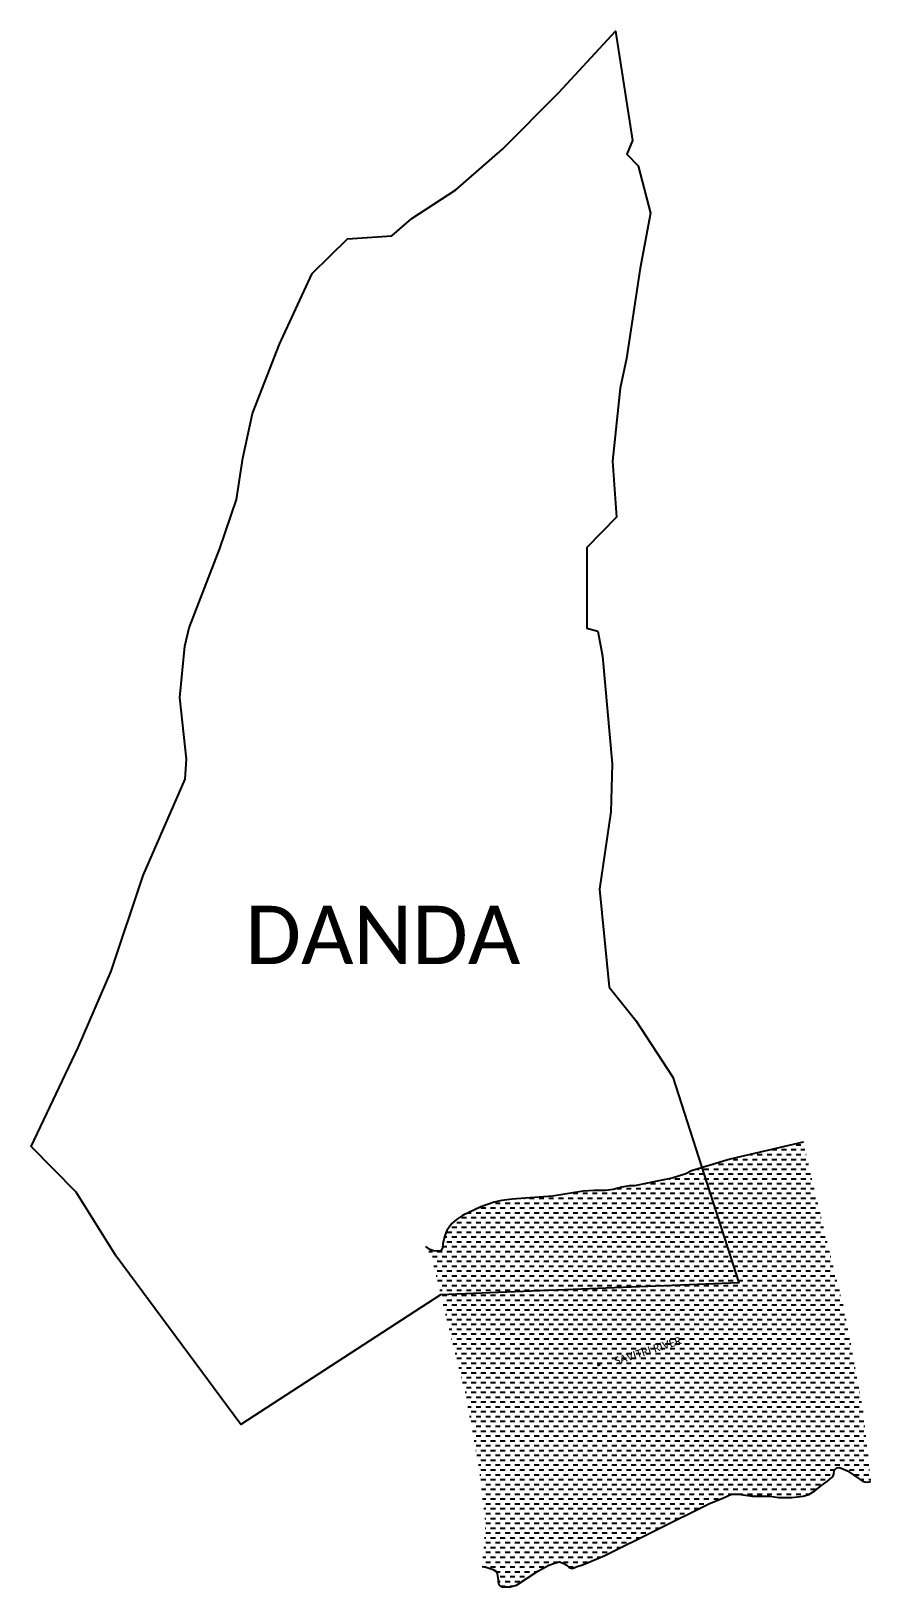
# Model space of a CAD drawing. Header units: metres. Extents: x 291565 to 293730, y 1988948 to 1992957.
import ezdxf

# ---------------------------------------------------------------- set-up
doc = ezdxf.new("R2010")
doc.units = ezdxf.units.M
doc.header["$MEASUREMENT"] = 0
for name, color, linetype in [('ARROW', 7, 'Continuous'), ('RIVER', 4, 'Continuous'), ('RIVER TEXT', 7, 'Continuous'), ('village', 3, 'Continuous'), ('VILLAGE NAME', 250, 'Continuous')]:
    doc.layers.add(name, color=color, linetype=linetype)
doc.styles.get("Standard").update_dxf_attribs({"font": 'simplex.shx'})
doc.dimstyles.get("Standard").update_dxf_attribs({"dimtxt": 0.18, "dimasz": 0.18, "dimexe": 0.18, "dimexo": 0.0625, "dimgap": 0.09, "dimtad": 0, "dimtih": 1, "dimtoh": 1, "dimdec": 4, "dimzin": 0, "dimdsep": 46, "dimtxsty": 'Standard', "dimcen": 0.09, "dimadec": 0, "dimazin": 0, "dimtfac": 1, "dimtdec": 4, "dimtofl": 0, "dimtmove": 0, "dimatfit": 3, "dimfxl": 1, "dimtolj": 1, "dimtzin": 0, "dimarcsym": 0})

msp = doc.modelspace()

# ---------------------------------------------------------------- hatches: boundary and pattern name
at = {"layer": 'RIVER'}
h = msp.add_hatch(dxfattribs=at)
h.set_pattern_fill('DASH', color=256, scale=100)
h.paths.add_polyline_path([(293662.8, 1989658.5), (293618.4, 1989833.1), (293555.8, 1990094.2), (293367.7, 1990050.7), (293268.2, 1990020.6), (293253.3, 1990012.7), (293218.1, 1990001.4), (293187.6, 1989995.8), (293120.6, 1989982), (293107.3, 1989982), (293087.9, 1989978.3), (293066.1, 1989972.2), (293046.1, 1989969.7), (293016.5, 1989969.7), (292988.9, 1989968.2), (292909.1, 1989955.5), (292805.9, 1989947.8), (292778.5, 1989944), (292759.3, 1989939.7), (292724.7, 1989927.6), (292677.1, 1989905.3), (292661.8, 1989895.1), (292650.1, 1989885.1), (292643, 1989875.1), (292637.5, 1989867), (292634.3, 1989860.3), (292631.2, 1989850.1), (292626.8, 1989832.5), (292625.7, 1989821.9), (292623.5, 1989817.2), (292620.1, 1989814.5), (292612.3, 1989813.2), (292612.3, 1989813.2), (292602.6, 1989814.7), (292593.4, 1989817.7), (292578, 1989825.5), (292586.8, 1989816.9), (292596.5, 1989806.1), (292647.6, 1989593.2), (292685.4, 1989444.3), (292720.6, 1989254.1), (292736.8, 1989107), (292728.3, 1989000.6), (292738.1, 1988999.3), (292746.3, 1988996.7), (292756.2, 1988993.1), (292763.3, 1988988.6), (292766.6, 1988981.9), (292769.2, 1988966.9), (292769.2, 1988961.1), (292771.3, 1988954.7), (292774.2, 1988951.2), (292779.6, 1988948.4), (292786.1, 1988948.4), (292800, 1988948.4), (292816.3, 1988952.9), (292871.7, 1988989.1), (292900.1, 1989004), (292914.5, 1989009.4), (292927.2, 1989012.7), (292938.6, 1989008.9), (292946.2, 1989004.1), (292952.8, 1988998.2), (292960.7, 1988995.8), (292970.2, 1989000.4), (292989.6, 1989006.4), (293044.1, 1989029.5), (293312.7, 1989162.3), (293350.2, 1989177.7), (293370.7, 1989187.6), (293388.7, 1989187.6), (293425.1, 1989182.3), (293471, 1989182.3), (293492.7, 1989178.7), (293504.5, 1989178.7), (293526.6, 1989178.7), (293555.5, 1989182), (293570.2, 1989186.3), (293586.2, 1989195.6), (293599.3, 1989207.2), (293618.1, 1989220.4), (293630.5, 1989231.3), (293632.9, 1989234.7), (293634.4, 1989238.9), (293635.6, 1989247.4), (293636.7, 1989250), (293638.8, 1989251.9), (293642.5, 1989255.1), (293648.1, 1989256), (293653.8, 1989254.6), (293670.1, 1989247.7), (293686.6, 1989236.7), (293702.3, 1989224.9), (293708.4, 1989221.2), (293714.4, 1989218.9), (293721.8, 1989218.4), (293730.3, 1989220.2), (293710.6, 1989399.7)])
h.paths.add_polyline_path([(293071.5, 1989505.3), (293253.8, 1989563.7), (293239.1, 1989609.8), (293056.7, 1989551.4)], flags=24)

# ---------------------------------------------------------------- linework, layer by layer
at = {"layer": 'RIVER', "flags": 128}
msp.add_lwpolyline([(293555.8, 1990094.2), (293555.8, 1990094.2), (293555.8, 1990094.2), (293555.8, 1990094.2), (293555.8, 1990094.2), (293555.8, 1990094.2), (293555.8, 1990094.2), (293367.7, 1990050.7), (293268.2, 1990020.6), (293253.3, 1990012.7), (293218.1, 1990001.4), (293187.6, 1989995.8), (293120.6, 1989982), (293107.3, 1989982), (293087.9, 1989978.3), (293066.1, 1989972.2), (293046.1, 1989969.7), (293016.5, 1989969.7), (292988.9, 1989968.2), (292909.1, 1989955.5), (292805.9, 1989947.8), (292778.5, 1989944), (292759.3, 1989939.7), (292724.7, 1989927.6), (292677.1, 1989905.3), (292661.8, 1989895.1), (292650.1, 1989885.1), (292643, 1989875.1), (292637.5, 1989867), (292634.3, 1989860.3), (292631.2, 1989850.1), (292626.8, 1989832.5), (292625.7, 1989821.9), (292623.5, 1989817.2), (292620.1, 1989814.5), (292612.3, 1989813.2), (292612.3, 1989813.2), (292602.6, 1989814.7), (292593.4, 1989817.7), (292582.9, 1989825.5)], dxfattribs=at)
at = {"layer": 'RIVER'}
msp.add_lwpolyline([(292727.9, 1989000.6), (292738.1, 1988999.3), (292746.3, 1988996.7), (292756.2, 1988993.1), (292763.3, 1988988.6), (292766.6, 1988981.9), (292769.2, 1988966.9), (292769.2, 1988961.1), (292771.3, 1988954.7), (292774.2, 1988951.2), (292779.6, 1988948.4), (292786.1, 1988948.4), (292800, 1988948.4), (292816.3, 1988952.9), (292871.7, 1988989.1), (292900.1, 1989004), (292914.5, 1989009.4), (292927.2, 1989012.7), (292938.6, 1989008.9), (292946.2, 1989004.1), (292952.8, 1988998.2), (292960.7, 1988995.8), (292970.2, 1989000.4), (292989.6, 1989006.4), (293044.1, 1989029.5), (293312.7, 1989162.3), (293350.2, 1989177.7), (293370.7, 1989187.6), (293388.7, 1989187.6), (293425.1, 1989182.3), (293471, 1989182.3), (293492.7, 1989178.7), (293504.5, 1989178.7), (293526.6, 1989178.7), (293555.5, 1989182), (293570.2, 1989186.3), (293586.2, 1989195.6), (293599.3, 1989207.2), (293618.1, 1989220.4), (293630.5, 1989231.3), (293632.9, 1989234.7), (293634.4, 1989238.9), (293635.6, 1989247.4), (293636.7, 1989250), (293638.8, 1989251.9), (293642.5, 1989255.1), (293648.1, 1989256), (293653.8, 1989254.6), (293670.1, 1989247.7), (293686.6, 1989236.7), (293702.3, 1989224.9), (293708.4, 1989221.2), (293714.4, 1989218.9), (293721.8, 1989218.4), (293729.9, 1989220.1)], dxfattribs=at)
at = {"layer": 'village', "color": 3, "true_color": 0x00ff00}
msp.add_polyline3d([(293055.3, 1990493.5, 0), (293124.3, 1990408, 0), (293219.7, 1990262, 0), (293389.7, 1989731.8, 0), (292621.2, 1989700.9, 0), (292106.1, 1989366.6, 0), (291784.9, 1989800.3, 0), (291681.2, 1989965.3, 0), (291565.4, 1990083.5, 0), (291686.9, 1990337.9, 0), (291772.1, 1990534.9, 0), (291853.9, 1990781.2, 0), (291962.3, 1991029.3, 0), (291965.6, 1991081, 0), (291948.4, 1991240.1, 0), (291961.8, 1991371.8, 0), (291973.2, 1991419.6, 0), (292052, 1991623.5, 0), (292095.1, 1991749.7, 0), (292110.8, 1991856.2, 0), (292136.1, 1991971.4, 0), (292205.7, 1992150.1, 0), (292290.3, 1992332.8, 0), (292381.2, 1992421.5, 0), (292495.1, 1992429.1, 0), (292547.2, 1992474.3, 0), (292660.4, 1992547.9, 0), (292780.4, 1992652.8, 0), (292926.1, 1992799.1, 0), (293072.2, 1992956.9, 0), (293116.1, 1992675.4, 0), (293101.3, 1992640, 0), (293130.6, 1992609.9, 0), (293161.9, 1992487.8, 0), (293135.5, 1992346.3, 0), (293100.4, 1992113.1, 0), (293084, 1992037, 0), (293064.6, 1991848.7, 0), (293074.3, 1991704.2, 0), (292998.3, 1991626.4, 0), (292998.1, 1991418.9, 0), (293026.1, 1991410.5, 0), (293038.5, 1991346.2, 0), (293062.9, 1991069, 0), (293060.2, 1990945.2, 0), (293031.1, 1990746.1, 0)], close=True, dxfattribs=at)

# ---------------------------------------------------------------- texts
at = {"layer": 'RIVER TEXT', "insert": (293025.7, 1989526), "char_height": 20, "attachment_point": 1, "rotation": 17.7532}
msp.add_mtext_dynamic_manual_height_columns('\\pxqc;{\\fCalibri|b0|i0|c0|p34;SAVITRI RIVER}', width=265.873, gutter_width=1, heights=[0], dxfattribs=at)
at = {"layer": 'VILLAGE NAME', "insert": (292117.5, 1990703.2), "char_height": 150, "attachment_point": 1}
msp.add_mtext_dynamic_manual_height_columns('{\\fCalibri|b0|i0|c0|p34;DANDA}', width=1877.914, gutter_width=1, heights=[0], dxfattribs=at)

# ---------------------------------------------------------------- leaders
at = {"layer": 'ARROW'}
msp.add_leader([(293025.5, 1989518.8), (293032.7, 1989522)], dimstyle='Standard', override={"dimasz": 3, "dimgap": 0.09, "dimtad": 0}, dxfattribs=at)

doc.saveas('drawing.dxf')
